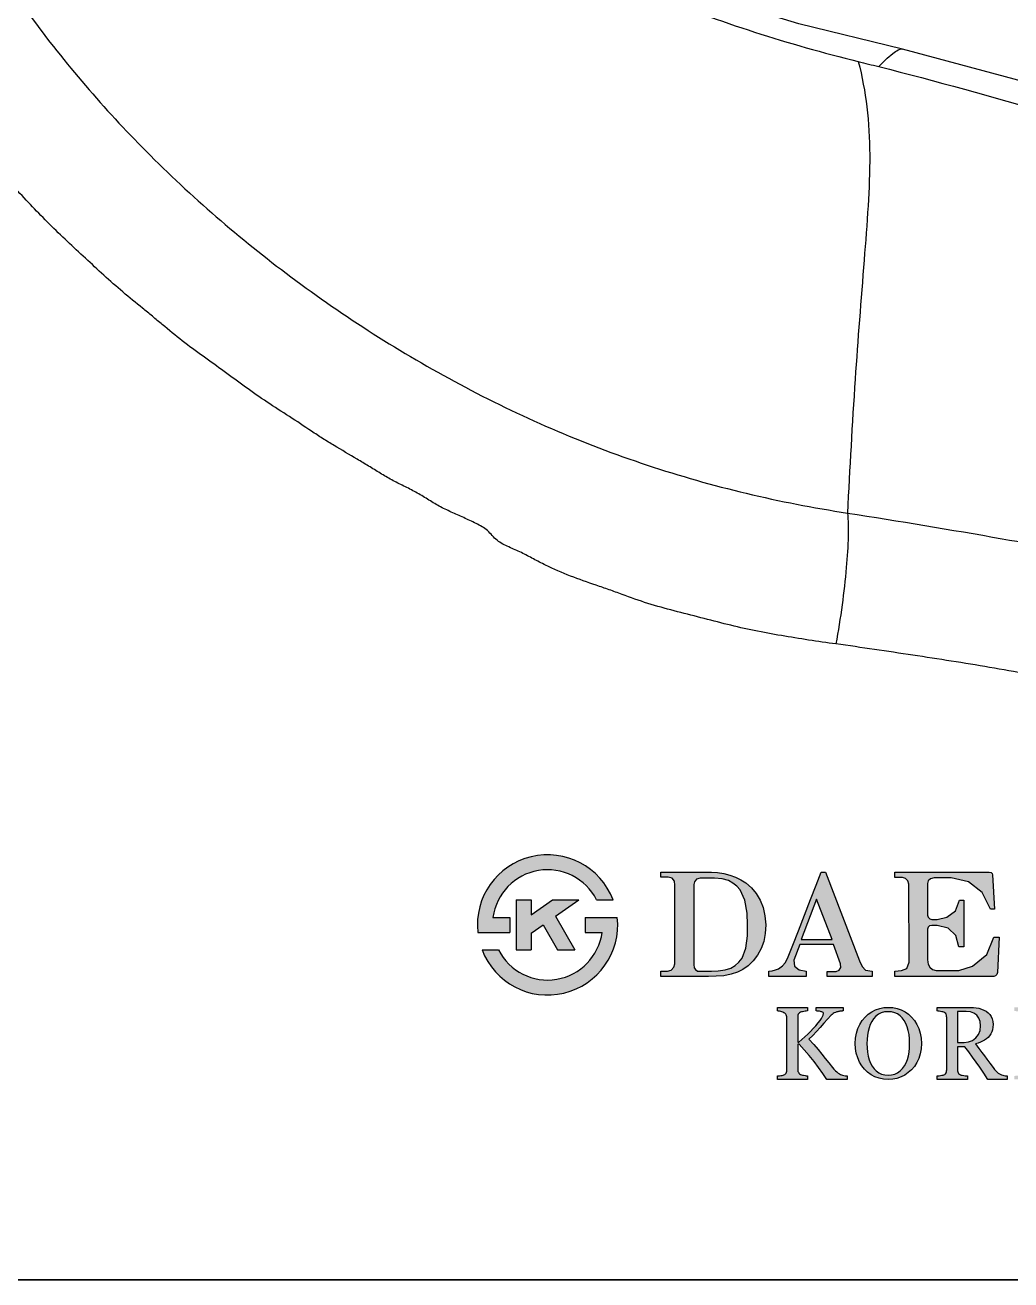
# Model space of a CAD drawing. Extents: x 7586 to 8180, y -5808 to -5388.
# Drawn here: x 8026.24 to 8050.84, y -5630.45 to -5599.15 of the extents above; entities that cross this region are included whole.
import ezdxf

# ---------------------------------------------------------------- set-up
doc = ezdxf.new("R2010")
doc.units = 0
doc.header["$LTSCALE"] = 7
doc.header["$MEASUREMENT"] = 0
doc.layers.get('0').update_dxf_attribs({"color": 2, "linetype": 'CONTINUOUS'})
for name, color, linetype in [('08_ALL_FEATURES', 7, 'CONTINUOUS'), ('D', 2, 'CONTINUOUS'), ('DIM', 2, 'CONTINUOUS')]:
    doc.layers.add(name, color=color, linetype=linetype)

msp = doc.modelspace()

# ---------------------------------------------------------------- hatches: boundary and pattern name
at = {"layer": 'DIM'}
h = msp.add_hatch(color=256, dxfattribs=at)
h.paths.add_polyline_path([(8037.541, -5621.784), (8038.343, -5621.784), (8038.343, -5621.409), (8037.919, -5621.409, -0.734082), (8040.506, -5620.972), (8040.916, -5620.972, 0.878721)])
h.paths.add_polyline_path([(8039.478, -5621.381), (8040.062, -5620.972), (8039.408, -5620.972), (8038.875, -5621.345), (8038.875, -5620.972), (8038.5, -5620.972), (8038.5, -5622.222), (8038.875, -5622.222), (8038.875, -5621.803), (8039.17, -5621.597), (8039.53, -5622.222), (8039.963, -5622.222)])
h.paths.add_polyline_path([(8041.021, -5621.409), (8040.218, -5621.409), (8040.218, -5621.784), (8040.643, -5621.784, -0.734082), (8038.056, -5622.222), (8037.646, -5622.222, 0.878721)])
h.paths.add_polyline_path([(8044.367, -5620.669), (8044.226, -5620.549), (8044.107, -5620.473), (8043.975, -5620.408), (8043.83, -5620.354), (8043.678, -5620.313), (8043.524, -5620.29), (8043.368, -5620.282), (8042.11, -5620.282), (8042.11, -5620.406), (8042.292, -5620.406), (8042.393, -5620.434), (8042.446, -5620.506), (8042.46, -5620.606), (8042.46, -5622.567), (8042.433, -5622.653), (8042.364, -5622.723), (8042.271, -5622.752), (8042.11, -5622.751), (8042.11, -5622.882), (8043.295, -5622.882), (8043.485, -5622.879), (8043.684, -5622.865), (8043.867, -5622.829), (8044.02, -5622.774), (8044.154, -5622.706), (8044.285, -5622.615), (8044.411, -5622.495), (8044.522, -5622.348), (8044.614, -5622.189), (8044.68, -5622.012), (8044.714, -5621.813), (8044.724, -5621.597), (8044.707, -5621.369), (8044.66, -5621.162), (8044.585, -5620.976), (8044.487, -5620.811)])
h.paths.add_polyline_path([(8042.929, -5620.589), (8042.945, -5620.519), (8042.996, -5620.458), (8043.088, -5620.432), (8043.153, -5620.431), (8043.217, -5620.43), (8043.273, -5620.43), (8043.447, -5620.433), (8043.637, -5620.448), (8043.793, -5620.489), (8043.905, -5620.552), (8044.002, -5620.629), (8044.089, -5620.72), (8044.207, -5620.978), (8044.261, -5621.306), (8044.274, -5621.595), (8044.267, -5621.866), (8044.229, -5622.18), (8044.134, -5622.428), (8044.055, -5622.523), (8043.96, -5622.607), (8043.852, -5622.673), (8043.709, -5622.718), (8043.536, -5622.743), (8043.368, -5622.75), (8043.235, -5622.752), (8043.116, -5622.753), (8043.026, -5622.748), (8042.972, -5622.711), (8042.94, -5622.667), (8042.929, -5622.585)], flags=16)
h.paths.add_polyline_path([(8046.074, -5620.377), (8045.983, -5620.609), (8045.845, -5620.967), (8045.695, -5621.353), (8045.544, -5621.741), (8045.402, -5622.102), (8045.268, -5622.437), (8045.212, -5622.546), (8045.142, -5622.62), (8045.043, -5622.69), (8044.97, -5622.721), (8044.885, -5622.742), (8044.805, -5622.753), (8044.805, -5622.882), (8045.737, -5622.882), (8045.737, -5622.753), (8045.562, -5622.719), (8045.441, -5622.628), (8045.43, -5622.473), (8045.574, -5622.089), (8046.419, -5622.089), (8046.594, -5622.568), (8046.603, -5622.662), (8046.559, -5622.73), (8046.487, -5622.757), (8046.261, -5622.758), (8046.261, -5622.882), (8046.839, -5622.882)])
h.paths.add_polyline_path([(8046.383, -5621.958), (8045.613, -5621.958), (8045.994, -5620.958)], flags=16)
h.paths.add_polyline_path([(8047.38, -5622.753), (8047.214, -5622.724), (8047.129, -5622.639), (8047.068, -5622.493), (8046.214, -5620.282), (8046.111, -5620.282), (8046.074, -5620.377), (8046.839, -5622.882), (8047.38, -5622.882)])
h.paths.add_polyline_path([(8048.778, -5622.574), (8048.769, -5622.523), (8048.764, -5622.462), (8048.762, -5622.389), (8048.762, -5621.702), (8048.778, -5621.657), (8048.815, -5621.623), (8048.868, -5621.608), (8049, -5621.608), (8049.276, -5621.677), (8049.469, -5621.865), (8049.546, -5622.142), (8049.665, -5622.142), (8049.665, -5620.977), (8049.559, -5620.977), (8049.459, -5621.247), (8049.248, -5621.407), (8049, -5621.46), (8048.87, -5621.46), (8048.82, -5621.444), (8048.779, -5621.405), (8048.762, -5621.354), (8048.762, -5620.567), (8048.782, -5620.494), (8048.835, -5620.446), (8048.925, -5620.426), (8049.352, -5620.426), (8049.789, -5620.522), (8050.128, -5620.79), (8050.333, -5621.206), (8050.431, -5621.206), (8050.387, -5620.348), (8050.376, -5620.315), (8050.348, -5620.292), (8050.301, -5620.282), (8047.947, -5620.282), (8047.947, -5620.412), (8048.141, -5620.414), (8048.215, -5620.439), (8048.271, -5620.499), (8048.293, -5620.578), (8048.302, -5622.528), (8048.248, -5622.681), (8048.115, -5622.737), (8047.947, -5622.752), (8047.947, -5622.882), (8048.771, -5622.882), (8049.596, -5622.882), (8050.421, -5622.882), (8050.455, -5622.868), (8050.492, -5622.832), (8050.509, -5622.781), (8050.55, -5621.901), (8050.418, -5621.901), (8050.241, -5622.335), (8049.883, -5622.625), (8049.548, -5622.732), (8049.367, -5622.733), (8049.126, -5622.735), (8048.976, -5622.732), (8048.884, -5622.711), (8048.817, -5622.655)])
h.paths.add_polyline_path([(8051.934, -5622.494), (8051.936, -5620.618), (8051.951, -5620.532), (8052.012, -5620.451), (8052.121, -5620.413), (8052.248, -5620.412), (8052.248, -5620.282), (8051.15, -5620.282), (8051.15, -5620.412), (8051.278, -5620.413), (8051.371, -5620.439), (8051.444, -5620.515), (8051.472, -5620.642), (8051.474, -5622.543), (8051.45, -5622.642), (8051.388, -5622.714), (8051.299, -5622.752), (8051.15, -5622.752), (8051.15, -5622.882), (8053.564, -5622.882), (8053.615, -5622.872), (8053.65, -5622.843), (8053.665, -5622.789), (8053.714, -5621.846), (8053.6, -5621.846), (8053.456, -5622.253), (8053.124, -5622.585), (8052.719, -5622.735), (8052.119, -5622.732), (8051.986, -5622.689), (8051.939, -5622.604)])
h.paths.add_polyline_path([(8054.903, -5620.551), (8054.922, -5620.484), (8054.972, -5620.433), (8055.042, -5620.413), (8055.169, -5620.412), (8055.169, -5620.282), (8054.134, -5620.282), (8054.134, -5620.412), (8054.271, -5620.413), (8054.363, -5620.438), (8054.409, -5620.498), (8054.422, -5620.568), (8054.422, -5622.539), (8054.417, -5622.619), (8054.379, -5622.707), (8054.277, -5622.749), (8054.134, -5622.752), (8054.134, -5622.882), (8055.169, -5622.882), (8055.169, -5622.752), (8055.044, -5622.751), (8054.961, -5622.725), (8054.915, -5622.664), (8054.9, -5622.578)])
h.paths.add_polyline_path([(8056.383, -5622.6), (8056.34, -5622.439), (8056.34, -5622.131), (8056.34, -5620.551), (8057.159, -5622.84), (8057.357, -5622.84), (8058.08, -5620.954), (8058.075, -5622.515), (8058.037, -5622.655), (8057.939, -5622.731), (8057.803, -5622.753), (8057.643, -5622.752), (8057.643, -5622.882), (8058.909, -5622.882), (8058.909, -5622.752), (8058.775, -5622.751), (8058.658, -5622.723), (8058.58, -5622.642), (8058.552, -5622.515), (8058.552, -5620.641), (8058.58, -5620.528), (8058.656, -5620.448), (8058.771, -5620.415), (8058.909, -5620.412), (8058.909, -5620.282), (8058.201, -5620.282), (8058.131, -5620.306), (8058.071, -5620.352), (8058.036, -5620.413), (8057.849, -5620.966), (8057.638, -5621.515), (8057.428, -5622.06), (8057.361, -5622.062), (8056.784, -5620.412), (8056.733, -5620.342), (8056.667, -5620.3), (8056.591, -5620.282), (8055.801, -5620.282), (8055.801, -5620.412), (8055.903, -5620.411), (8056.014, -5620.43), (8056.111, -5620.501), (8056.152, -5620.645), (8056.151, -5622.421), (8056.103, -5622.587), (8055.981, -5622.701), (8055.792, -5622.752), (8055.792, -5622.882), (8056.636, -5622.882), (8056.636, -5622.752), (8056.493, -5622.708)])
h.paths.add_polyline_path([(8053.576, -5623.654), (8053.476, -5623.654), (8053.388, -5623.881), (8053.292, -5624.128), (8053.188, -5624.396), (8053.083, -5624.664), (8052.985, -5624.914), (8052.892, -5625.146), (8052.875, -5625.186), (8052.857, -5625.22), (8052.839, -5625.248), (8052.818, -5625.273), (8052.792, -5625.296), (8052.761, -5625.319), (8052.739, -5625.331), (8052.712, -5625.342), (8052.681, -5625.351), (8052.651, -5625.358), (8052.624, -5625.362), (8052.6, -5625.365), (8052.6, -5625.454), (8053.268, -5625.454), (8053.268, -5625.365), (8053.204, -5625.359), (8053.145, -5625.349), (8053.09, -5625.333), (8053.046, -5625.312), (8053.02, -5625.286), (8053.012, -5625.255), (8053.012, -5625.24), (8053.014, -5625.221), (8053.018, -5625.2), (8053.023, -5625.175), (8053.031, -5625.146), (8053.04, -5625.112), (8053.052, -5625.075), (8053.065, -5625.035), (8053.08, -5624.992), (8053.096, -5624.946), (8053.115, -5624.896), (8053.137, -5624.84), (8053.758, -5624.84), (8053.909, -5625.245), (8053.913, -5625.261), (8053.916, -5625.282), (8053.916, -5625.294), (8053.909, -5625.311), (8053.888, -5625.327), (8053.852, -5625.34), (8053.805, -5625.351), (8053.751, -5625.36), (8053.69, -5625.365), (8053.69, -5625.454), (8054.429, -5625.454), (8054.429, -5625.365), (8054.406, -5625.363), (8054.381, -5625.359), (8054.351, -5625.352), (8054.322, -5625.344), (8054.298, -5625.334), (8054.276, -5625.323), (8054.25, -5625.303), (8054.228, -5625.284), (8054.21, -5625.264), (8054.195, -5625.242), (8054.181, -5625.215), (8054.168, -5625.185)])
h.paths.add_polyline_path([(8053.713, -5624.729), (8053.18, -5624.729), (8053.444, -5624.04)], flags=16)
h.paths.add_polyline_path([(8052.054, -5624.175), (8051.959, -5624.175), (8051.953, -5624.212), (8051.944, -5624.251), (8051.933, -5624.291), (8051.919, -5624.33), (8051.903, -5624.362), (8051.885, -5624.39), (8051.861, -5624.416), (8051.834, -5624.436), (8051.806, -5624.451), (8051.77, -5624.461), (8051.722, -5624.468), (8051.663, -5624.47), (8051.46, -5624.47), (8051.46, -5623.754), (8051.743, -5623.754), (8051.788, -5623.754), (8051.829, -5623.755), (8051.867, -5623.757), (8051.902, -5623.759), (8051.933, -5623.761), (8051.961, -5623.764), (8052.013, -5623.782), (8052.066, -5623.822), (8052.122, -5623.883), (8052.171, -5623.954), (8052.208, -5624.022), (8052.231, -5624.088), (8052.327, -5624.088), (8052.327, -5623.654), (8050.933, -5623.654), (8050.933, -5623.744), (8050.959, -5623.747), (8050.989, -5623.752), (8051.025, -5623.759), (8051.061, -5623.768), (8051.092, -5623.778), (8051.118, -5623.788), (8051.144, -5623.803), (8051.163, -5623.821), (8051.176, -5623.841), (8051.184, -5623.864), (8051.188, -5623.888), (8051.19, -5623.915), (8051.19, -5625.209), (8051.188, -5625.239), (8051.183, -5625.264), (8051.174, -5625.286), (8051.161, -5625.305), (8051.142, -5625.322), (8051.118, -5625.336), (8051.1, -5625.342), (8051.072, -5625.347), (8051.035, -5625.353), (8050.996, -5625.358), (8050.962, -5625.362), (8050.933, -5625.364), (8050.933, -5625.454), (8052.428, -5625.454), (8052.462, -5624.924), (8052.371, -5624.924), (8052.354, -5624.97), (8052.327, -5625.031), (8052.289, -5625.106), (8052.247, -5625.181), (8052.206, -5625.243), (8052.167, -5625.29), (8052.149, -5625.304), (8052.124, -5625.317), (8052.094, -5625.327), (8052.06, -5625.334), (8052.026, -5625.341), (8051.994, -5625.345), (8051.96, -5625.348), (8051.922, -5625.35), (8051.879, -5625.35), (8051.836, -5625.35), (8051.799, -5625.35), (8051.768, -5625.35), (8051.704, -5625.349), (8051.649, -5625.347), (8051.606, -5625.343), (8051.57, -5625.337), (8051.54, -5625.326), (8051.516, -5625.312), (8051.496, -5625.293), (8051.481, -5625.27), (8051.471, -5625.241), (8051.465, -5625.206), (8051.461, -5625.163), (8051.46, -5625.113), (8051.46, -5624.572), (8051.663, -5624.572), (8051.714, -5624.574), (8051.759, -5624.579), (8051.796, -5624.588), (8051.828, -5624.601), (8051.858, -5624.623), (8051.885, -5624.652), (8051.901, -5624.677), (8051.916, -5624.709), (8051.931, -5624.75), (8051.944, -5624.795), (8051.953, -5624.838), (8051.959, -5624.879), (8052.054, -5624.879)])
h.paths.add_polyline_path([(8050.312, -5624.364), (8050.343, -5624.318), (8050.368, -5624.267), (8050.385, -5624.211), (8050.396, -5624.149), (8050.4, -5624.083), (8050.394, -5624.009), (8050.379, -5623.944), (8050.353, -5623.885), (8050.318, -5623.834), (8050.276, -5623.79), (8050.227, -5623.753), (8050.171, -5623.721), (8050.11, -5623.696), (8050.045, -5623.677), (8049.977, -5623.664), (8049.906, -5623.657), (8049.831, -5623.654), (8049, -5623.654), (8049, -5623.744), (8049.026, -5623.747), (8049.054, -5623.751), (8049.086, -5623.756), (8049.118, -5623.763), (8049.146, -5623.77), (8049.169, -5623.777), (8049.196, -5623.791), (8049.216, -5623.808), (8049.228, -5623.829), (8049.235, -5623.853), (8049.24, -5623.879), (8049.241, -5623.908), (8049.241, -5625.209), (8049.239, -5625.24), (8049.234, -5625.267), (8049.224, -5625.29), (8049.21, -5625.31), (8049.192, -5625.326), (8049.169, -5625.338), (8049.15, -5625.345), (8049.123, -5625.35), (8049.088, -5625.355), (8049.053, -5625.359), (8049.023, -5625.362), (8049, -5625.364), (8049, -5625.454), (8049.761, -5625.454), (8049.761, -5625.364), (8049.733, -5625.362), (8049.701, -5625.359), (8049.665, -5625.355), (8049.631, -5625.35), (8049.604, -5625.344), (8049.585, -5625.338), (8049.558, -5625.325), (8049.538, -5625.308), (8049.525, -5625.287), (8049.518, -5625.264), (8049.513, -5625.238), (8049.512, -5625.209), (8049.512, -5624.638), (8049.696, -5624.638), (8049.794, -5624.767), (8049.888, -5624.894), (8049.978, -5625.018), (8050.068, -5625.148), (8050.165, -5625.293), (8050.269, -5625.454), (8050.754, -5625.454), (8050.754, -5625.364), (8050.73, -5625.362), (8050.702, -5625.359), (8050.671, -5625.354), (8050.64, -5625.347), (8050.612, -5625.339), (8050.589, -5625.328), (8050.559, -5625.312), (8050.529, -5625.292), (8050.499, -5625.27), (8050.468, -5625.241), (8050.434, -5625.203), (8050.398, -5625.157), (8050.317, -5625.048), (8050.245, -5624.95), (8050.182, -5624.864), (8050.118, -5624.778), (8050.044, -5624.679), (8049.961, -5624.567), (8050.023, -5624.547), (8050.082, -5624.525), (8050.137, -5624.499), (8050.188, -5624.471), (8050.233, -5624.44), (8050.274, -5624.405)])
h.paths.add_polyline_path([(8049.512, -5623.757), (8049.727, -5623.757), (8049.833, -5623.767), (8049.921, -5623.799), (8049.992, -5623.852), (8050.044, -5623.924), (8050.076, -5624.01), (8050.086, -5624.112), (8050.073, -5624.231), (8050.034, -5624.333), (8049.969, -5624.417), (8049.885, -5624.479), (8049.788, -5624.517), (8049.678, -5624.529), (8049.512, -5624.529)], flags=16)
h.paths.add_polyline_path([(8048.602, -5624.424), (8048.581, -5624.301), (8048.545, -5624.185), (8048.497, -5624.078), (8048.437, -5623.983), (8048.367, -5623.899), (8048.289, -5623.827), (8048.202, -5623.767), (8048.106, -5623.718), (8048.003, -5623.682), (8047.895, -5623.661), (8047.783, -5623.654), (8047.675, -5623.661), (8047.57, -5623.682), (8047.468, -5623.717), (8047.372, -5623.765), (8047.284, -5623.826), (8047.204, -5623.899), (8047.165, -5623.945), (8047.273, -5624.3), (8047.28, -5624.256), (8047.304, -5624.164), (8047.334, -5624.081), (8047.371, -5624.006), (8047.418, -5623.937), (8047.473, -5623.878), (8047.537, -5623.828), (8047.609, -5623.791), (8047.691, -5623.769), (8047.783, -5623.762), (8047.867, -5623.768), (8047.943, -5623.787), (8048.013, -5623.819), (8048.077, -5623.863), (8048.132, -5623.916), (8048.18, -5623.98), (8048.221, -5624.054), (8048.255, -5624.138), (8048.282, -5624.232), (8048.301, -5624.333), (8048.312, -5624.441), (8048.316, -5624.556), (8048.313, -5624.667), (8048.303, -5624.77), (8048.285, -5624.867), (8048.261, -5624.956), (8048.228, -5625.039), (8048.187, -5625.116), (8048.139, -5625.183), (8048.082, -5625.24), (8048.017, -5625.286), (8047.945, -5625.319), (8047.867, -5625.339), (8047.783, -5625.346), (8047.696, -5625.34), (8047.617, -5625.32), (8047.579, -5625.302), (8047.621, -5625.437), (8047.667, -5625.446), (8047.783, -5625.454), (8047.893, -5625.447), (8047.999, -5625.426), (8048.101, -5625.391), (8048.196, -5625.343), (8048.283, -5625.283), (8048.362, -5625.212), (8048.434, -5625.128), (8048.494, -5625.033), (8048.544, -5624.927), (8048.58, -5624.812), (8048.602, -5624.688), (8048.609, -5624.556)])
h = msp.add_hatch(color=256, dxfattribs=at)
h.paths.add_polyline_path([(8045.523, -5624.574), (8045.556, -5624.574), (8045.684, -5624.715), (8045.809, -5624.859), (8045.93, -5625.005), (8046.045, -5625.154), (8046.153, -5625.304), (8046.254, -5625.454), (8046.759, -5625.454), (8046.759, -5625.364), (8046.735, -5625.362), (8046.707, -5625.359), (8046.676, -5625.354), (8046.645, -5625.347), (8046.617, -5625.339), (8046.594, -5625.328), (8046.566, -5625.313), (8046.535, -5625.292), (8046.5, -5625.267), (8046.464, -5625.236), (8046.427, -5625.2), (8046.391, -5625.157), (8046.298, -5625.04), (8046.208, -5624.928), (8046.122, -5624.821), (8046.031, -5624.709), (8045.924, -5624.584), (8045.803, -5624.446), (8045.897, -5624.355), (8045.991, -5624.259), (8046.085, -5624.156), (8046.178, -5624.052), (8046.269, -5623.949), (8046.358, -5623.849), (8046.38, -5623.829), (8046.406, -5623.81), (8046.436, -5623.794), (8046.467, -5623.78), (8046.498, -5623.77), (8046.528, -5623.762), (8046.545, -5623.759), (8046.56, -5623.755), (8046.574, -5623.753), (8046.585, -5623.751), (8046.597, -5623.749), (8046.609, -5623.748), (8046.62, -5623.747), (8046.629, -5623.746), (8046.638, -5623.745), (8046.646, -5623.745), (8046.651, -5623.744), (8046.655, -5623.744), (8046.655, -5623.654), (8045.98, -5623.654), (8045.98, -5623.744), (8045.993, -5623.745), (8046.008, -5623.746), (8046.025, -5623.747), (8046.045, -5623.749), (8046.066, -5623.752), (8046.089, -5623.757), (8046.108, -5623.762), (8046.126, -5623.769), (8046.143, -5623.776), (8046.156, -5623.785), (8046.164, -5623.795), (8046.166, -5623.807), (8046.161, -5623.845), (8046.145, -5623.886), (8046.12, -5623.93), (8046.083, -5623.981), (8046.034, -5624.043), (8045.973, -5624.114), (8045.911, -5624.184), (8045.844, -5624.253), (8045.773, -5624.323), (8045.699, -5624.392), (8045.624, -5624.459), (8045.548, -5624.524), (8045.523, -5624.524), (8045.523, -5623.903), (8045.525, -5623.875), (8045.53, -5623.85), (8045.538, -5623.825), (8045.551, -5623.804), (8045.571, -5623.787), (8045.597, -5623.774), (8045.617, -5623.768), (8045.643, -5623.762), (8045.675, -5623.755), (8045.709, -5623.75), (8045.738, -5623.746), (8045.764, -5623.744), (8045.764, -5623.654), (8045.017, -5623.654), (8045.017, -5623.744), (8045.042, -5623.747), (8045.069, -5623.752), (8045.099, -5623.759), (8045.129, -5623.768), (8045.156, -5623.778), (8045.18, -5623.788), (8045.206, -5623.803), (8045.225, -5623.821), (8045.238, -5623.84), (8045.246, -5623.863), (8045.251, -5623.888), (8045.253, -5623.915), (8045.253, -5625.214), (8045.251, -5625.243), (8045.245, -5625.269), (8045.235, -5625.292), (8045.222, -5625.312), (8045.203, -5625.328), (8045.18, -5625.341), (8045.162, -5625.347), (8045.135, -5625.352), (8045.102, -5625.356), (8045.067, -5625.359), (8045.039, -5625.362), (8045.017, -5625.364), (8045.017, -5625.454), (8045.764, -5625.454), (8045.764, -5625.364), (8045.737, -5625.362), (8045.707, -5625.357), (8045.672, -5625.35), (8045.639, -5625.342), (8045.614, -5625.335), (8045.597, -5625.328), (8045.572, -5625.314), (8045.552, -5625.296), (8045.539, -5625.275), (8045.53, -5625.252), (8045.525, -5625.227), (8045.523, -5625.2)])
h.paths.add_polyline_path([(8047.254, -5624.453), (8047.264, -5624.352), (8047.273, -5624.3), (8047.165, -5623.945), (8047.133, -5623.983), (8047.072, -5624.078), (8047.024, -5624.182), (8046.987, -5624.297), (8046.965, -5624.421), (8046.958, -5624.556), (8046.965, -5624.681), (8046.986, -5624.8), (8047.02, -5624.914), (8047.067, -5625.021), (8047.124, -5625.116), (8047.192, -5625.2), (8047.269, -5625.274), (8047.356, -5625.336), (8047.452, -5625.387), (8047.557, -5625.424), (8047.621, -5625.437), (8047.579, -5625.302), (8047.546, -5625.286), (8047.484, -5625.241), (8047.429, -5625.186), (8047.382, -5625.12), (8047.34, -5625.044), (8047.307, -5624.961), (8047.283, -5624.87), (8047.265, -5624.773), (8047.254, -5624.668), (8047.251, -5624.556)])

# ---------------------------------------------------------------- linework, layer by layer
for p, q in [((8038.5, -5620.972), (8038.5, -5622.222)), ((8038.5, -5620.972), (8038.875, -5620.972)), ((8038.875, -5620.972), (8038.875, -5621.345)), ((8038.875, -5621.345), (8039.408, -5620.972)), ((8039.408, -5620.972), (8040.062, -5620.972)), ((8039.478, -5621.381), (8040.062, -5620.972)), ((8040.506, -5620.972), (8040.916, -5620.972)), ((8037.919, -5621.409), (8038.343, -5621.409)), ((8038.343, -5621.409), (8038.343, -5621.784)), ((8039.478, -5621.381), (8039.963, -5622.222)), ((8040.218, -5621.409), (8041.021, -5621.409)), ((8040.218, -5621.409), (8040.218, -5621.784)), ((8038.875, -5621.803), (8039.17, -5621.597)), ((8039.17, -5621.597), (8039.53, -5622.222)), ((8037.541, -5621.784), (8038.343, -5621.784)), ((8038.875, -5621.803), (8038.875, -5622.222)), ((8040.218, -5621.784), (8040.643, -5621.784)), ((8037.646, -5622.222), (8038.056, -5622.222)), ((8038.5, -5622.222), (8038.875, -5622.222)), ((8039.53, -5622.222), (8039.963, -5622.222))]:
    msp.add_line(p, q)
at = {"color": 7, "linetype": 'Continuous'}
msp.add_line((7960.099, -5630.454), (8068.633, -5630.454), dxfattribs=at)
for radius, start, end in [(1.75, 20.9248, 186.1506), (1.375, 27.0357, 172.1625), (1.75, 200.9248, 6.1506), (1.375, 207.0357, 352.1625)]:
    msp.add_arc((8039.281, -5621.597), radius, start, end)
at = {"layer": '08_ALL_FEATURES', "color": 7, "linetype": 'Continuous'}
for p, q in [((8048.136, -5599.744), (8048.137, -5599.745)), ((8074.541, -5630.454), (7926.655, -5630.454))]:
    msp.add_line(p, q, dxfattribs=at)
for points in [[(8048.136, -5599.744), (8045.55, -5599.117), (8042.849, -5598.284), (8040.385, -5597.325), (8038.118, -5596.25), (8036.013, -5595.061), (8034.084, -5593.78), (8032.353, -5592.442), (8030.84, -5591.091), (8029.562, -5589.777), (8028.91, -5589.029)], [(8067.208, -5605.881), (8064.005, -5604.419), (8059.683, -5603.035), (8054.39, -5601.43), (8048.137, -5599.745)]]:
    msp.add_lwpolyline(points, dxfattribs=at)
for points, knots in [([(8028.91, -5589.029), (8030.056, -5590.401), (8032.595, -5592.961), (8036.996, -5596.109), (8041.045, -5598.12), (8044.432, -5599.352), (8046.164, -5599.84), (8047.035, -5600.056)], [0, 0, 0, 0, 0.248787, 0.498808, 0.749773, 0.87519, 1, 1, 1, 1]), ([(8022.314, -5589.238), (8022.403, -5590.236), (8022.861, -5592.387), (8024.222, -5595.66), (8026.357, -5599.081), (8029.258, -5602.451), (8032.861, -5605.566), (8036.339, -5607.78), (8039.367, -5609.252), (8042.56, -5610.466), (8045.07, -5611.064), (8046.764, -5611.321)], [0, 0, 0, 0, 0.08572, 0.186607, 0.301904, 0.429269, 0.56568, 0.708045, 0.780585, 0.853458, 1, 1, 1, 1]), ([(8046.477, -5614.588), (8046.022, -5614.527), (8045.342, -5614.422), (8044.439, -5614.259), (8043.77, -5614.106), (8043.107, -5613.931), (8042.443, -5613.763), (8041.781, -5613.586), (8041.246, -5613.391), (8040.819, -5613.233), (8040.387, -5613.089), (8039.851, -5612.901), (8039.331, -5612.674), (8038.928, -5612.467), (8038.63, -5612.302), (8038.317, -5612.172), (8038.002, -5612.025), (8037.801, -5611.74), (8037.496, -5611.578), (8037.189, -5611.436), (8036.879, -5611.299), (8036.572, -5611.154), (8036.286, -5610.974), (8035.996, -5610.8), (8035.695, -5610.647), (8035.392, -5610.5), (8035.103, -5610.326), (8034.817, -5610.15), (8034.434, -5609.92), (8034.049, -5609.695), (8033.668, -5609.465), (8033.299, -5609.218), (8032.84, -5608.912), (8032.281, -5608.559), (8031.741, -5608.182), (8031.217, -5607.789), (8030.685, -5607.413), (8030.162, -5607.03), (8029.749, -5606.687), (8029.421, -5606.412), (8029.091, -5606.144), (8028.519, -5605.678), (8027.754, -5604.968), (8026.847, -5604.128), (8026.015, -5603.243), (8025.211, -5602.367), (8023.792, -5600.641), (8021.447, -5597.22), (8020.106, -5593.545), (8019.938, -5591.238)], [0, 0, 0, 0, 0.036726, 0.055067, 0.073377, 0.091671, 0.109956, 0.128215, 0.146433, 0.155536, 0.164642, 0.182833, 0.200985, 0.210026, 0.219066, 0.22823, 0.237237, 0.246267, 0.255308, 0.264383, 0.273428, 0.282466, 0.291485, 0.300499, 0.309505, 0.318495, 0.327465, 0.336426, 0.345371, 0.363219, 0.372116, 0.380994, 0.398707, 0.416346, 0.433897, 0.451368, 0.468754, 0.486036, 0.503205, 0.511754, 0.520279, 0.537238, 0.570772, 0.603772, 0.636167, 0.667924, 0.698952, 0.814847, 1, 1, 1, 1]), ([(8047.545, -5600.183), (8047.657, -5600.07), (8047.811, -5599.916), (8048.009, -5599.77), (8048.102, -5599.736), (8048.136, -5599.744)], [0, 0, 0, 0, 0.637594, 0.859817, 1, 1, 1, 1]), ([(8047.035, -5600.056), (8047.132, -5600.427), (8047.275, -5601.201), (8047.34, -5602.41), (8047.285, -5603.686), (8047.138, -5605.551), (8046.935, -5608.103), (8046.821, -5610.209), (8046.764, -5611.321)], [0, 0, 0, 0, 0.101772, 0.208037, 0.320543, 0.440538, 0.704387, 1, 1, 1, 1]), ([(8047.545, -5600.183), (8048.973, -5600.543), (8051.802, -5601.322), (8055.301, -5602.414), (8058.094, -5603.305), (8060.205, -5603.979), (8061.965, -5604.538), (8063.389, -5604.981), (8064.105, -5605.196), (8064.469, -5605.319)], [0, 0, 0, 0, 0.249791, 0.497495, 0.621614, 0.747024, 0.873277, 0.934809, 1, 1, 1, 1]), ([(8046.764, -5611.321), (8046.786, -5611.509), (8046.788, -5611.964), (8046.74, -5612.729), (8046.635, -5613.63), (8046.535, -5614.265), (8046.477, -5614.588)], [0, 0, 0, 0, 0.172429, 0.41405, 0.699952, 1, 1, 1, 1]), ([(8046.764, -5611.321), (8048.054, -5611.522), (8051.278, -5612.052), (8056.402, -5613.063), (8060.235, -5613.868), (8062.145, -5614.287)], [0, 0, 0, 0, 0.250091, 0.625564, 1, 1, 1, 1]), ([(8061.655, -5617.7), (8061.026, -5617.559), (8060.085, -5617.338), (8058.828, -5617.051), (8057.886, -5616.833), (8056.949, -5616.591), (8055.705, -5616.242), (8054.141, -5615.829), (8052.223, -5615.518), (8050.315, -5615.162), (8048.397, -5614.867), (8047.118, -5614.675), (8046.477, -5614.588)], [0, 0, 0, 0, 0.124653, 0.187029, 0.249421, 0.311803, 0.374227, 0.499322, 0.624557, 0.749735, 0.874887, 1, 1, 1, 1])]:
    msp.add_open_spline(points, degree=3, knots=knots, dxfattribs=at)
msp.add_open_spline([(8047.035, -5600.056), (8047.205, -5600.098), (8047.375, -5600.14), (8047.545, -5600.183)], degree=3, dxfattribs=at)
at = {"layer": 'D', "color": 2}
for p, q in [((8042.11, -5620.406), (8042.11, -5620.282)), ((8042.11, -5620.282), (8043.368, -5620.282)), ((8042.292, -5620.406), (8042.11, -5620.406)), ((8042.393, -5620.434), (8042.292, -5620.406)), ((8042.446, -5620.506), (8042.393, -5620.434)), ((8042.996, -5620.458), (8042.945, -5620.519)), ((8043.088, -5620.432), (8042.996, -5620.458)), ((8043.153, -5620.431), (8043.088, -5620.432)), ((8043.217, -5620.43), (8043.153, -5620.431)), ((8043.273, -5620.43), (8043.217, -5620.43)), ((8043.447, -5620.433), (8043.273, -5620.43)), ((8043.368, -5620.282), (8043.524, -5620.29)), ((8043.637, -5620.448), (8043.447, -5620.433)), ((8043.524, -5620.29), (8043.678, -5620.313)), ((8043.793, -5620.489), (8043.637, -5620.448)), ((8043.678, -5620.313), (8043.83, -5620.354)), ((8043.83, -5620.354), (8043.975, -5620.408)), ((8043.975, -5620.408), (8044.107, -5620.473)), ((8044.107, -5620.473), (8044.226, -5620.549)), ((8045.983, -5620.609), (8046.111, -5620.282)), ((8046.111, -5620.282), (8046.214, -5620.282)), ((8046.214, -5620.282), (8047.068, -5622.493)), ((8047.947, -5620.412), (8047.947, -5620.282)), ((8047.947, -5620.282), (8050.301, -5620.282)), ((8048.141, -5620.414), (8047.947, -5620.412)), ((8048.215, -5620.439), (8048.141, -5620.414)), ((8048.271, -5620.499), (8048.215, -5620.439)), ((8048.835, -5620.446), (8048.782, -5620.494)), ((8048.925, -5620.426), (8048.835, -5620.446)), ((8049.352, -5620.426), (8048.925, -5620.426)), ((8049.789, -5620.522), (8049.352, -5620.426)), ((8050.301, -5620.282), (8050.348, -5620.292)), ((8050.348, -5620.292), (8050.376, -5620.315)), ((8050.376, -5620.315), (8050.387, -5620.348)), ((8050.387, -5620.348), (8050.431, -5621.206)), ((8042.46, -5620.606), (8042.446, -5620.506)), ((8042.46, -5622.567), (8042.46, -5620.606)), ((8042.945, -5620.519), (8042.929, -5620.589)), ((8042.929, -5620.589), (8042.929, -5622.585)), ((8043.905, -5620.552), (8043.793, -5620.489)), ((8044.002, -5620.629), (8043.905, -5620.552)), ((8044.089, -5620.72), (8044.002, -5620.629)), ((8044.207, -5620.978), (8044.089, -5620.72)), ((8044.226, -5620.549), (8044.367, -5620.669)), ((8044.367, -5620.669), (8044.487, -5620.811)), ((8045.845, -5620.967), (8045.983, -5620.609)), ((8048.293, -5620.578), (8048.271, -5620.499)), ((8048.302, -5622.528), (8048.293, -5620.578)), ((8048.782, -5620.494), (8048.762, -5620.567)), ((8048.762, -5620.567), (8048.762, -5621.354)), ((8050.128, -5620.79), (8049.789, -5620.522)), ((8050.333, -5621.206), (8050.128, -5620.79)), ((8044.261, -5621.306), (8044.207, -5620.978)), ((8044.487, -5620.811), (8044.585, -5620.976)), ((8044.585, -5620.976), (8044.66, -5621.162)), ((8045.994, -5620.958), (8045.613, -5621.958)), ((8045.695, -5621.353), (8045.845, -5620.967)), ((8046.383, -5621.958), (8045.994, -5620.958)), ((8049.459, -5621.247), (8049.559, -5620.977)), ((8049.559, -5620.977), (8049.665, -5620.977)), ((8049.665, -5620.977), (8049.665, -5622.142)), ((8044.274, -5621.595), (8044.261, -5621.306)), ((8044.66, -5621.162), (8044.707, -5621.369)), ((8044.707, -5621.369), (8044.724, -5621.597)), ((8045.544, -5621.741), (8045.695, -5621.353)), ((8048.762, -5621.354), (8048.779, -5621.405)), ((8048.779, -5621.405), (8048.82, -5621.444)), ((8049, -5621.46), (8049.248, -5621.407)), ((8049.248, -5621.407), (8049.459, -5621.247)), ((8050.431, -5621.206), (8050.333, -5621.206)), ((8044.267, -5621.866), (8044.274, -5621.595)), ((8044.724, -5621.597), (8044.714, -5621.813)), ((8048.778, -5621.657), (8048.762, -5621.702)), ((8048.762, -5621.702), (8048.762, -5622.389)), ((8048.815, -5621.623), (8048.778, -5621.657)), ((8048.868, -5621.608), (8048.815, -5621.623)), ((8048.82, -5621.444), (8048.87, -5621.46)), ((8049, -5621.608), (8048.868, -5621.608)), ((8048.87, -5621.46), (8049, -5621.46)), ((8049.276, -5621.677), (8049, -5621.608)), ((8049.469, -5621.865), (8049.276, -5621.677)), ((8044.229, -5622.18), (8044.267, -5621.866)), ((8044.68, -5622.012), (8044.614, -5622.189)), ((8044.714, -5621.813), (8044.68, -5622.012)), ((8045.402, -5622.102), (8045.544, -5621.741)), ((8045.613, -5621.958), (8046.383, -5621.958)), ((8049.546, -5622.142), (8049.469, -5621.865)), ((8050.241, -5622.335), (8050.418, -5621.901)), ((8050.418, -5621.901), (8050.55, -5621.901)), ((8050.55, -5621.901), (8050.509, -5622.781)), ((8044.134, -5622.428), (8044.229, -5622.18)), ((8044.522, -5622.348), (8044.411, -5622.495)), ((8044.614, -5622.189), (8044.522, -5622.348)), ((8045.268, -5622.437), (8045.402, -5622.102)), ((8045.574, -5622.089), (8045.43, -5622.473)), ((8046.419, -5622.089), (8045.574, -5622.089)), ((8046.594, -5622.568), (8046.419, -5622.089)), ((8049.665, -5622.142), (8049.546, -5622.142)), ((8049.883, -5622.625), (8050.241, -5622.335)), ((8042.364, -5622.723), (8042.433, -5622.653)), ((8042.433, -5622.653), (8042.46, -5622.567)), ((8042.929, -5622.585), (8042.94, -5622.667)), ((8042.94, -5622.667), (8042.972, -5622.711)), ((8043.709, -5622.718), (8043.852, -5622.673)), ((8043.852, -5622.673), (8043.96, -5622.607)), ((8043.96, -5622.607), (8044.055, -5622.523)), ((8044.055, -5622.523), (8044.134, -5622.428)), ((8044.285, -5622.615), (8044.154, -5622.706)), ((8044.411, -5622.495), (8044.285, -5622.615)), ((8045.043, -5622.69), (8045.142, -5622.62)), ((8045.142, -5622.62), (8045.212, -5622.546)), ((8045.212, -5622.546), (8045.268, -5622.437)), ((8045.43, -5622.473), (8045.441, -5622.628)), ((8045.441, -5622.628), (8045.562, -5622.719)), ((8046.559, -5622.73), (8046.603, -5622.662)), ((8046.603, -5622.662), (8046.594, -5622.568)), ((8047.068, -5622.493), (8047.129, -5622.639)), ((8047.129, -5622.639), (8047.214, -5622.724)), ((8048.248, -5622.681), (8048.302, -5622.528)), ((8048.762, -5622.389), (8048.764, -5622.462)), ((8048.764, -5622.462), (8048.769, -5622.523)), ((8048.769, -5622.523), (8048.778, -5622.574)), ((8048.778, -5622.574), (8048.817, -5622.655)), ((8048.817, -5622.655), (8048.884, -5622.711)), ((8049.548, -5622.732), (8049.883, -5622.625)), ((8042.11, -5622.882), (8042.11, -5622.751)), ((8042.11, -5622.751), (8042.271, -5622.752)), ((8043.295, -5622.882), (8042.11, -5622.882)), ((8042.271, -5622.752), (8042.364, -5622.723)), ((8042.972, -5622.711), (8043.026, -5622.748)), ((8043.026, -5622.748), (8043.116, -5622.753)), ((8043.116, -5622.753), (8043.235, -5622.752)), ((8043.235, -5622.752), (8043.368, -5622.75)), ((8043.485, -5622.879), (8043.295, -5622.882)), ((8043.368, -5622.75), (8043.536, -5622.743)), ((8043.684, -5622.865), (8043.485, -5622.879)), ((8043.536, -5622.743), (8043.709, -5622.718)), ((8043.867, -5622.829), (8043.684, -5622.865)), ((8044.02, -5622.774), (8043.867, -5622.829)), ((8044.154, -5622.706), (8044.02, -5622.774)), ((8044.805, -5622.753), (8044.885, -5622.742)), ((8044.805, -5622.882), (8044.805, -5622.753)), ((8045.737, -5622.882), (8044.805, -5622.882)), ((8044.885, -5622.742), (8044.97, -5622.721)), ((8044.97, -5622.721), (8045.043, -5622.69)), ((8045.562, -5622.719), (8045.737, -5622.753)), ((8045.737, -5622.753), (8045.737, -5622.882)), ((8046.261, -5622.758), (8046.487, -5622.757)), ((8046.261, -5622.882), (8046.261, -5622.758)), ((8047.38, -5622.882), (8046.261, -5622.882)), ((8046.487, -5622.757), (8046.559, -5622.73)), ((8047.214, -5622.724), (8047.38, -5622.753)), ((8047.38, -5622.753), (8047.38, -5622.882)), ((8047.947, -5622.752), (8048.115, -5622.737)), ((8047.947, -5622.882), (8047.947, -5622.752)), ((8048.771, -5622.882), (8047.947, -5622.882)), ((8048.115, -5622.737), (8048.248, -5622.681)), ((8049.596, -5622.882), (8048.771, -5622.882)), ((8048.884, -5622.711), (8048.976, -5622.732)), ((8048.976, -5622.732), (8049.126, -5622.735)), ((8049.126, -5622.735), (8049.367, -5622.733)), ((8049.367, -5622.733), (8049.548, -5622.732)), ((8050.421, -5622.882), (8049.596, -5622.882)), ((8050.455, -5622.868), (8050.421, -5622.882)), ((8050.492, -5622.832), (8050.455, -5622.868)), ((8050.509, -5622.781), (8050.492, -5622.832)), ((8045.017, -5623.654), (8045.764, -5623.654)), ((8045.017, -5623.744), (8045.017, -5623.654)), ((8045.042, -5623.747), (8045.017, -5623.744)), ((8045.069, -5623.752), (8045.042, -5623.747)), ((8045.099, -5623.759), (8045.069, -5623.752)), ((8045.129, -5623.768), (8045.099, -5623.759)), ((8045.156, -5623.778), (8045.129, -5623.768)), ((8045.18, -5623.788), (8045.156, -5623.778)), ((8045.206, -5623.803), (8045.18, -5623.788)), ((8045.225, -5623.821), (8045.206, -5623.803)), ((8045.238, -5623.84), (8045.225, -5623.821)), ((8045.246, -5623.863), (8045.238, -5623.84)), ((8045.251, -5623.888), (8045.246, -5623.863)), ((8045.253, -5623.915), (8045.251, -5623.888)), ((8045.253, -5625.214), (8045.253, -5623.915)), ((8045.525, -5623.875), (8045.523, -5623.903)), ((8045.523, -5623.903), (8045.523, -5624.524)), ((8045.53, -5623.85), (8045.525, -5623.875)), ((8045.538, -5623.825), (8045.53, -5623.85)), ((8045.551, -5623.804), (8045.538, -5623.825)), ((8045.571, -5623.787), (8045.551, -5623.804)), ((8045.597, -5623.774), (8045.571, -5623.787)), ((8045.617, -5623.768), (8045.597, -5623.774)), ((8045.643, -5623.762), (8045.617, -5623.768)), ((8045.675, -5623.755), (8045.643, -5623.762)), ((8045.709, -5623.75), (8045.675, -5623.755)), ((8045.738, -5623.746), (8045.709, -5623.75)), ((8045.764, -5623.744), (8045.738, -5623.746)), ((8045.764, -5623.654), (8045.764, -5623.744)), ((8045.98, -5623.654), (8046.655, -5623.654)), ((8045.98, -5623.744), (8045.98, -5623.654)), ((8045.993, -5623.745), (8045.98, -5623.744)), ((8046.008, -5623.746), (8045.993, -5623.745)), ((8046.025, -5623.747), (8046.008, -5623.746)), ((8046.045, -5623.749), (8046.025, -5623.747)), ((8046.066, -5623.752), (8046.045, -5623.749)), ((8046.089, -5623.757), (8046.066, -5623.752)), ((8046.108, -5623.762), (8046.089, -5623.757)), ((8046.126, -5623.769), (8046.108, -5623.762)), ((8046.12, -5623.93), (8046.145, -5623.886)), ((8046.143, -5623.776), (8046.126, -5623.769)), ((8046.156, -5623.785), (8046.143, -5623.776)), ((8046.145, -5623.886), (8046.161, -5623.845)), ((8046.164, -5623.795), (8046.156, -5623.785)), ((8046.161, -5623.845), (8046.166, -5623.807)), ((8046.166, -5623.807), (8046.164, -5623.795)), ((8046.358, -5623.849), (8046.269, -5623.949)), ((8046.38, -5623.829), (8046.358, -5623.849)), ((8046.406, -5623.81), (8046.38, -5623.829)), ((8046.436, -5623.794), (8046.406, -5623.81)), ((8046.467, -5623.78), (8046.436, -5623.794)), ((8046.498, -5623.77), (8046.467, -5623.78)), ((8046.528, -5623.762), (8046.498, -5623.77)), ((8046.545, -5623.759), (8046.528, -5623.762)), ((8046.56, -5623.755), (8046.545, -5623.759)), ((8046.574, -5623.753), (8046.56, -5623.755)), ((8046.585, -5623.751), (8046.574, -5623.753)), ((8046.597, -5623.749), (8046.585, -5623.751)), ((8046.609, -5623.748), (8046.597, -5623.749)), ((8046.62, -5623.747), (8046.609, -5623.748)), ((8046.629, -5623.746), (8046.62, -5623.747)), ((8046.638, -5623.745), (8046.629, -5623.746)), ((8046.646, -5623.745), (8046.638, -5623.745)), ((8046.651, -5623.744), (8046.646, -5623.745)), ((8046.655, -5623.744), (8046.651, -5623.744)), ((8046.655, -5623.654), (8046.655, -5623.744)), ((8047.133, -5623.983), (8047.204, -5623.899)), ((8047.204, -5623.899), (8047.284, -5623.826)), ((8047.284, -5623.826), (8047.372, -5623.765)), ((8047.372, -5623.765), (8047.468, -5623.717)), ((8047.473, -5623.878), (8047.418, -5623.937)), ((8047.468, -5623.717), (8047.57, -5623.682)), ((8047.537, -5623.828), (8047.473, -5623.878)), ((8047.609, -5623.791), (8047.537, -5623.828)), ((8047.57, -5623.682), (8047.675, -5623.661)), ((8047.691, -5623.769), (8047.609, -5623.791)), ((8047.675, -5623.661), (8047.783, -5623.654)), ((8047.783, -5623.762), (8047.691, -5623.769)), ((8047.783, -5623.654), (8047.895, -5623.661)), ((8047.867, -5623.768), (8047.783, -5623.762)), ((8047.943, -5623.787), (8047.867, -5623.768)), ((8047.895, -5623.661), (8048.003, -5623.682)), ((8048.013, -5623.819), (8047.943, -5623.787)), ((8048.003, -5623.682), (8048.106, -5623.718)), ((8048.077, -5623.863), (8048.013, -5623.819)), ((8048.132, -5623.916), (8048.077, -5623.863)), ((8048.106, -5623.718), (8048.202, -5623.767)), ((8048.18, -5623.98), (8048.132, -5623.916)), ((8048.202, -5623.767), (8048.289, -5623.827)), ((8048.289, -5623.827), (8048.367, -5623.899)), ((8048.367, -5623.899), (8048.437, -5623.983)), ((8049, -5623.654), (8049.831, -5623.654)), ((8049, -5623.744), (8049, -5623.654)), ((8049.026, -5623.747), (8049, -5623.744)), ((8049.054, -5623.751), (8049.026, -5623.747)), ((8049.086, -5623.756), (8049.054, -5623.751)), ((8049.118, -5623.763), (8049.086, -5623.756)), ((8049.146, -5623.77), (8049.118, -5623.763)), ((8049.169, -5623.777), (8049.146, -5623.77)), ((8049.196, -5623.791), (8049.169, -5623.777)), ((8049.216, -5623.808), (8049.196, -5623.791)), ((8049.228, -5623.829), (8049.216, -5623.808)), ((8049.235, -5623.853), (8049.228, -5623.829)), ((8049.24, -5623.879), (8049.235, -5623.853)), ((8049.241, -5623.908), (8049.24, -5623.879)), ((8049.241, -5625.209), (8049.241, -5623.908)), ((8049.727, -5623.757), (8049.512, -5623.757)), ((8049.512, -5623.757), (8049.512, -5624.529)), ((8049.833, -5623.767), (8049.727, -5623.757)), ((8049.831, -5623.654), (8049.906, -5623.657)), ((8049.921, -5623.799), (8049.833, -5623.767)), ((8049.906, -5623.657), (8049.977, -5623.664)), ((8049.992, -5623.852), (8049.921, -5623.799)), ((8049.977, -5623.664), (8050.045, -5623.677)), ((8050.044, -5623.924), (8049.992, -5623.852)), ((8050.076, -5624.01), (8050.044, -5623.924)), ((8050.045, -5623.677), (8050.11, -5623.696)), ((8050.11, -5623.696), (8050.171, -5623.721)), ((8050.171, -5623.721), (8050.227, -5623.753)), ((8050.227, -5623.753), (8050.276, -5623.79)), ((8050.276, -5623.79), (8050.318, -5623.834)), ((8050.318, -5623.834), (8050.353, -5623.885)), ((8050.353, -5623.885), (8050.379, -5623.944)), ((8045.844, -5624.253), (8045.911, -5624.184)), ((8045.911, -5624.184), (8045.973, -5624.114)), ((8045.973, -5624.114), (8046.034, -5624.043)), ((8046.085, -5624.156), (8045.991, -5624.259)), ((8046.034, -5624.043), (8046.083, -5623.981)), ((8046.083, -5623.981), (8046.12, -5623.93)), ((8046.178, -5624.052), (8046.085, -5624.156)), ((8046.269, -5623.949), (8046.178, -5624.052)), ((8046.987, -5624.297), (8047.024, -5624.182)), ((8047.024, -5624.182), (8047.072, -5624.078)), ((8047.072, -5624.078), (8047.133, -5623.983)), ((8047.304, -5624.164), (8047.28, -5624.256)), ((8047.334, -5624.081), (8047.304, -5624.164)), ((8047.371, -5624.006), (8047.334, -5624.081)), ((8047.418, -5623.937), (8047.371, -5624.006)), ((8048.221, -5624.054), (8048.18, -5623.98)), ((8048.255, -5624.138), (8048.221, -5624.054)), ((8048.282, -5624.232), (8048.255, -5624.138)), ((8048.301, -5624.333), (8048.282, -5624.232)), ((8048.437, -5623.983), (8048.497, -5624.078)), ((8048.497, -5624.078), (8048.545, -5624.185)), ((8048.545, -5624.185), (8048.581, -5624.301)), ((8050.034, -5624.333), (8050.073, -5624.231)), ((8050.073, -5624.231), (8050.086, -5624.112)), ((8050.086, -5624.112), (8050.076, -5624.01)), ((8050.385, -5624.211), (8050.368, -5624.267)), ((8050.379, -5623.944), (8050.394, -5624.009)), ((8050.396, -5624.149), (8050.385, -5624.211)), ((8050.394, -5624.009), (8050.4, -5624.083)), ((8050.4, -5624.083), (8050.396, -5624.149)), ((8045.523, -5624.524), (8045.548, -5624.524)), ((8045.548, -5624.524), (8045.624, -5624.459)), ((8045.624, -5624.459), (8045.699, -5624.392)), ((8045.699, -5624.392), (8045.773, -5624.323)), ((8045.773, -5624.323), (8045.844, -5624.253)), ((8045.897, -5624.355), (8045.803, -5624.446)), ((8045.803, -5624.446), (8045.924, -5624.584)), ((8045.991, -5624.259), (8045.897, -5624.355)), ((8046.958, -5624.556), (8046.965, -5624.421)), ((8046.965, -5624.421), (8046.987, -5624.297)), ((8047.254, -5624.453), (8047.251, -5624.556)), ((8047.264, -5624.352), (8047.254, -5624.453)), ((8047.28, -5624.256), (8047.264, -5624.352)), ((8048.312, -5624.441), (8048.301, -5624.333)), ((8048.316, -5624.556), (8048.312, -5624.441)), ((8048.581, -5624.301), (8048.602, -5624.424)), ((8048.602, -5624.424), (8048.609, -5624.556)), ((8049.512, -5624.529), (8049.678, -5624.529)), ((8049.678, -5624.529), (8049.788, -5624.517)), ((8049.788, -5624.517), (8049.885, -5624.479)), ((8049.885, -5624.479), (8049.969, -5624.417)), ((8050.023, -5624.547), (8049.961, -5624.567)), ((8049.969, -5624.417), (8050.034, -5624.333)), ((8050.082, -5624.525), (8050.023, -5624.547)), ((8050.137, -5624.499), (8050.082, -5624.525)), ((8050.188, -5624.471), (8050.137, -5624.499)), ((8050.233, -5624.44), (8050.188, -5624.471)), ((8050.274, -5624.405), (8050.233, -5624.44)), ((8050.312, -5624.364), (8050.274, -5624.405)), ((8050.343, -5624.318), (8050.312, -5624.364)), ((8050.368, -5624.267), (8050.343, -5624.318)), ((8045.523, -5624.574), (8045.523, -5625.2)), ((8045.556, -5624.574), (8045.523, -5624.574)), ((8045.684, -5624.715), (8045.556, -5624.574)), ((8045.809, -5624.859), (8045.684, -5624.715)), ((8045.93, -5625.005), (8045.809, -5624.859)), ((8045.924, -5624.584), (8046.031, -5624.709)), ((8046.031, -5624.709), (8046.122, -5624.821)), ((8046.122, -5624.821), (8046.208, -5624.928)), ((8046.965, -5624.681), (8046.958, -5624.556)), ((8046.986, -5624.8), (8046.965, -5624.681)), ((8047.02, -5624.914), (8046.986, -5624.8)), ((8047.251, -5624.556), (8047.254, -5624.668)), ((8047.254, -5624.668), (8047.265, -5624.773)), ((8047.265, -5624.773), (8047.283, -5624.87)), ((8048.261, -5624.956), (8048.285, -5624.867)), ((8048.285, -5624.867), (8048.303, -5624.77)), ((8048.303, -5624.77), (8048.313, -5624.667)), ((8048.313, -5624.667), (8048.316, -5624.556)), ((8048.58, -5624.812), (8048.544, -5624.927)), ((8048.602, -5624.688), (8048.58, -5624.812)), ((8048.609, -5624.556), (8048.602, -5624.688)), ((8049.512, -5624.638), (8049.512, -5625.209)), ((8049.696, -5624.638), (8049.512, -5624.638)), ((8049.794, -5624.767), (8049.696, -5624.638)), ((8049.888, -5624.894), (8049.794, -5624.767)), ((8049.961, -5624.567), (8050.044, -5624.679)), ((8050.044, -5624.679), (8050.118, -5624.778)), ((8050.118, -5624.778), (8050.182, -5624.864)), ((8050.182, -5624.864), (8050.245, -5624.95)), ((8046.045, -5625.154), (8045.93, -5625.005)), ((8046.153, -5625.304), (8046.045, -5625.154)), ((8046.208, -5624.928), (8046.298, -5625.04)), ((8046.298, -5625.04), (8046.391, -5625.157)), ((8046.391, -5625.157), (8046.427, -5625.2)), ((8047.067, -5625.021), (8047.02, -5624.914)), ((8047.124, -5625.116), (8047.067, -5625.021)), ((8047.192, -5625.2), (8047.124, -5625.116)), ((8047.283, -5624.87), (8047.307, -5624.961)), ((8047.307, -5624.961), (8047.34, -5625.044)), ((8047.34, -5625.044), (8047.382, -5625.12)), ((8047.382, -5625.12), (8047.429, -5625.186)), ((8048.139, -5625.183), (8048.187, -5625.116)), ((8048.187, -5625.116), (8048.228, -5625.039)), ((8048.228, -5625.039), (8048.261, -5624.956)), ((8048.434, -5625.128), (8048.362, -5625.212)), ((8048.494, -5625.033), (8048.434, -5625.128)), ((8048.544, -5624.927), (8048.494, -5625.033)), ((8049.978, -5625.018), (8049.888, -5624.894)), ((8050.068, -5625.148), (8049.978, -5625.018)), ((8050.165, -5625.293), (8050.068, -5625.148)), ((8050.245, -5624.95), (8050.317, -5625.048)), ((8050.317, -5625.048), (8050.398, -5625.157)), ((8050.398, -5625.157), (8050.434, -5625.203)), ((8045.017, -5625.364), (8045.039, -5625.362)), ((8045.017, -5625.454), (8045.017, -5625.364)), ((8045.764, -5625.454), (8045.017, -5625.454)), ((8045.039, -5625.362), (8045.067, -5625.359)), ((8045.067, -5625.359), (8045.102, -5625.356)), ((8045.102, -5625.356), (8045.135, -5625.352)), ((8045.135, -5625.352), (8045.162, -5625.347)), ((8045.162, -5625.347), (8045.18, -5625.341)), ((8045.18, -5625.341), (8045.203, -5625.328)), ((8045.203, -5625.328), (8045.222, -5625.312)), ((8045.222, -5625.312), (8045.235, -5625.292)), ((8045.235, -5625.292), (8045.245, -5625.269)), ((8045.245, -5625.269), (8045.251, -5625.243)), ((8045.251, -5625.243), (8045.253, -5625.214)), ((8045.523, -5625.2), (8045.525, -5625.227)), ((8045.525, -5625.227), (8045.53, -5625.252)), ((8045.53, -5625.252), (8045.539, -5625.275)), ((8045.539, -5625.275), (8045.552, -5625.296)), ((8045.552, -5625.296), (8045.572, -5625.314)), ((8045.572, -5625.314), (8045.597, -5625.328)), ((8045.597, -5625.328), (8045.614, -5625.335)), ((8045.614, -5625.335), (8045.639, -5625.342)), ((8045.639, -5625.342), (8045.672, -5625.35)), ((8045.672, -5625.35), (8045.707, -5625.357)), ((8045.707, -5625.357), (8045.737, -5625.362)), ((8045.737, -5625.362), (8045.764, -5625.364)), ((8045.764, -5625.364), (8045.764, -5625.454)), ((8046.254, -5625.454), (8046.153, -5625.304)), ((8046.759, -5625.454), (8046.254, -5625.454)), ((8046.427, -5625.2), (8046.464, -5625.236)), ((8046.464, -5625.236), (8046.5, -5625.267)), ((8046.5, -5625.267), (8046.535, -5625.292)), ((8046.535, -5625.292), (8046.566, -5625.313)), ((8046.566, -5625.313), (8046.594, -5625.328)), ((8046.594, -5625.328), (8046.617, -5625.339)), ((8046.617, -5625.339), (8046.645, -5625.347)), ((8046.645, -5625.347), (8046.676, -5625.354)), ((8046.676, -5625.354), (8046.707, -5625.359)), ((8046.707, -5625.359), (8046.735, -5625.362)), ((8046.735, -5625.362), (8046.759, -5625.364)), ((8046.759, -5625.364), (8046.759, -5625.454)), ((8047.269, -5625.274), (8047.192, -5625.2)), ((8047.356, -5625.336), (8047.269, -5625.274)), ((8047.452, -5625.387), (8047.356, -5625.336)), ((8047.429, -5625.186), (8047.484, -5625.241)), ((8047.557, -5625.424), (8047.452, -5625.387)), ((8047.484, -5625.241), (8047.546, -5625.286)), ((8047.546, -5625.286), (8047.617, -5625.32)), ((8047.667, -5625.446), (8047.557, -5625.424)), ((8047.617, -5625.32), (8047.696, -5625.34)), ((8047.783, -5625.454), (8047.667, -5625.446)), ((8047.696, -5625.34), (8047.783, -5625.346)), ((8047.783, -5625.346), (8047.867, -5625.339)), ((8047.893, -5625.447), (8047.783, -5625.454)), ((8047.867, -5625.339), (8047.945, -5625.319)), ((8047.999, -5625.426), (8047.893, -5625.447)), ((8047.945, -5625.319), (8048.017, -5625.286)), ((8048.101, -5625.391), (8047.999, -5625.426)), ((8048.017, -5625.286), (8048.082, -5625.24)), ((8048.082, -5625.24), (8048.139, -5625.183)), ((8048.196, -5625.343), (8048.101, -5625.391)), ((8048.283, -5625.283), (8048.196, -5625.343)), ((8048.362, -5625.212), (8048.283, -5625.283)), ((8049, -5625.364), (8049.023, -5625.362)), ((8049, -5625.454), (8049, -5625.364)), ((8049.761, -5625.454), (8049, -5625.454)), ((8049.023, -5625.362), (8049.053, -5625.359)), ((8049.053, -5625.359), (8049.088, -5625.355)), ((8049.088, -5625.355), (8049.123, -5625.35)), ((8049.123, -5625.35), (8049.15, -5625.345)), ((8049.15, -5625.345), (8049.169, -5625.338)), ((8049.169, -5625.338), (8049.192, -5625.326)), ((8049.192, -5625.326), (8049.21, -5625.31)), ((8049.21, -5625.31), (8049.224, -5625.29)), ((8049.224, -5625.29), (8049.234, -5625.267)), ((8049.234, -5625.267), (8049.239, -5625.24)), ((8049.239, -5625.24), (8049.241, -5625.209)), ((8049.512, -5625.209), (8049.513, -5625.238)), ((8049.513, -5625.238), (8049.518, -5625.264)), ((8049.518, -5625.264), (8049.525, -5625.287)), ((8049.525, -5625.287), (8049.538, -5625.308)), ((8049.538, -5625.308), (8049.558, -5625.325)), ((8049.558, -5625.325), (8049.585, -5625.338)), ((8049.585, -5625.338), (8049.604, -5625.344)), ((8049.604, -5625.344), (8049.631, -5625.35)), ((8049.631, -5625.35), (8049.665, -5625.355)), ((8049.665, -5625.355), (8049.701, -5625.359)), ((8049.701, -5625.359), (8049.733, -5625.362)), ((8049.733, -5625.362), (8049.761, -5625.364)), ((8049.761, -5625.364), (8049.761, -5625.454)), ((8050.269, -5625.454), (8050.165, -5625.293)), ((8050.754, -5625.454), (8050.269, -5625.454)), ((8050.434, -5625.203), (8050.468, -5625.241)), ((8050.468, -5625.241), (8050.499, -5625.27)), ((8050.499, -5625.27), (8050.529, -5625.292)), ((8050.529, -5625.292), (8050.559, -5625.312)), ((8050.559, -5625.312), (8050.589, -5625.328)), ((8050.589, -5625.328), (8050.612, -5625.339)), ((8050.612, -5625.339), (8050.64, -5625.347)), ((8050.64, -5625.347), (8050.671, -5625.354)), ((8050.671, -5625.354), (8050.702, -5625.359)), ((8050.702, -5625.359), (8050.73, -5625.362)), ((8050.73, -5625.362), (8050.754, -5625.364)), ((8050.754, -5625.364), (8050.754, -5625.454))]:
    msp.add_line(p, q, dxfattribs=at)

doc.saveas('drawing.dxf')
